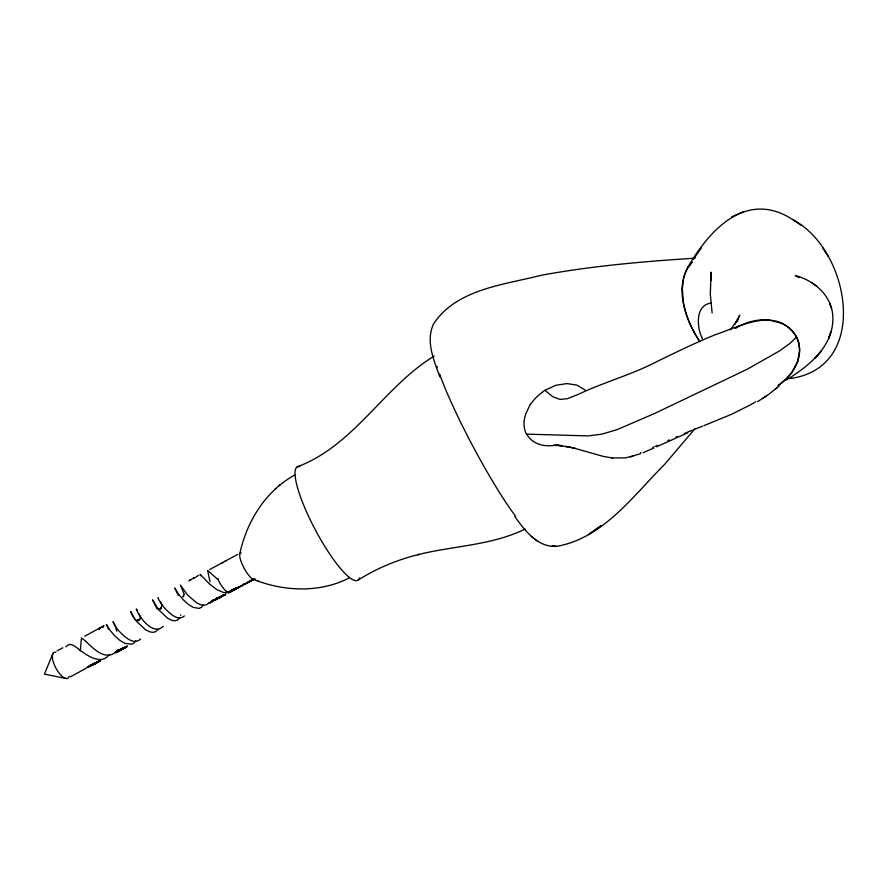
<?xml version="1.0" encoding="UTF-8"?>
<svg xmlns="http://www.w3.org/2000/svg" width="888" height="888" viewBox="0 0 888 888"><rect width="100%" height="100%" fill="white"/><g stroke="black" fill="none" stroke-linecap="round" stroke-linejoin="round"><path stroke-width="1.33" d="M80.386 650.837L81.385 637.884L85.67 641.158M799.133 355.722L799.222 355.178A32.135 30.869 -19.1 0 0 797.568 339.227A29.981 28.805 -19.2 0 0 796.481 337.029C777.389 305.75 742.246 325.641 715.95 334.465C696.192 342.346 677.122 351.803 657.975 361.039C632.445 374.514 604.406 381.995 578.388 394.305M799.1 355.866C796.836 368.32 788.255 378.843 777.844 385.647M161.505 606.626L161.172 608.302L160.728 608.713L161.416 607.603L160.184 608.857L160.784 608.757L158.941 608.524M239.738 554.179C246.442 521.989 265.379 491.064 294.727 475.036M180.664 615.373L180.808 614.774M683.749 277.167L682.328 288.811L683.327 301.787M183.45 596.536L183.738 595.826L183.006 596.891L183.838 594.916M683.893 276.623L686.568 269.497M139.727 618.67L138.75 620.546L139.527 619.513M525.352 414.752L530.291 404.329M736.885 322L739.748 315.162L734.964 324.053L737.517 319.891L730.469 329.759M737.251 320.89L737.673 319.691M52.758 653.968L44.4 674.125L65.657 678.399M209.59 569.596L237.751 554.401M692.34 262.038C672.194 284.116 685.336 320.135 700.01 341.747M139.793 618.892L138.672 620.401L138.117 620.568L139.616 619.746L137.474 620.379L138.151 620.479L136.73 620.002M179.898 617.471L177.722 619.99L175.08 620.812L171.883 620.346L167.721 618.292L158.464 609.656L152.57 599.844L157.098 608.913M686.813 269.031C708.779 230.369 746.309 188.733 793.539 220.113C849.983 250.039 870.817 368.021 789.92 378.532M163.314 626.284C153.302 636.385 138.805 617.005 136.297 608.835M203.319 605.072L201.354 607.425L199.056 608.402L193.118 607.348L188.034 604.173L183.095 599.655L177.833 593.273L174.747 588L177.533 593.561M135.775 640.792L133.988 643.034L131.602 644.255L124.964 643.389L119.891 640.403L114.63 635.764L109.746 629.981L106.438 624.464L108.647 629.27M157.997 629.315L155.633 631.712L152.858 632.389L149.561 631.768L145.332 629.592L136.253 621.001L132.179 615.118L130.725 611.499L134.377 618.314M194.339 577.589L193.806 578.421L198.712 575.258M108.98 654.789C102.131 664.635 89.033 656.898 81.818 651.47C77.345 648.817 70.851 640.326 65.89 646.93M120.235 650.205L116.084 651.681L120.235 650.205L119.436 650.893L118.382 651.082L120.857 649.949L116.583 651.226L120.013 650.571L122.067 648.662L120.013 650.571L118.925 650.682L121.478 649.694L117.605 650.282L120.602 650.227L122.722 648.451L120.602 650.227L117.094 650.76L120.013 650.571L122.722 648.451M115.085 652.569L117.704 651.759L118.359 650.826L116.228 652.536L118.826 650.149M123.865 647.485L122.722 649.117L120.024 649.85L123.377 648.218L120.024 649.85M687.601 267.654L691.841 262.471M701.487 247.774L693.317 259.141L695.582 255.999M209.091 602.541L206.993 604.495L204.229 605.272L200.91 604.806L196.659 602.83L187.634 595.093L180.342 585.014L184.249 594.327M120.069 649.206L118.282 651.492L116.761 652.203L118.992 650.638L115.584 652.136L119.614 650.427M210.489 602.219L215.174 599.755M125.197 646.986L122.966 648.784M140.593 639.005C134.11 645.498 125.019 637.251 120.302 632.323C118.859 631.757 111.244 620.179 113.253 621.844M694.782 428.904L664.468 464.513C633.311 495.637 602.819 538.528 556.554 546.342C537.495 547.585 524.897 530.447 514.896 516.716M115.385 652.236C105.561 660.894 93.262 648.617 86.169 641.669M121.157 648.995L124.697 647.707L121.778 649.528M188.733 580.941L190.21 579.997M211.422 602.142L212.088 601.565L209.912 602.63L213.153 600.321L210.811 602.475L212.465 600.51M96.992 661.671L95.227 663.702L90.065 665.456L93.773 664.479L95.971 662.848L91.475 664.69L95.227 663.702L97.447 662.004L94.206 664.069L98.945 661.116L95.726 663.303L92.951 663.935L96.725 662.903L95.726 663.303L100.466 660.161L97.292 662.515L94.483 663.192L99.833 661.183L96.082 662.47L98.912 661.715M120.113 649.761L117.838 651.47L120.746 649.539M184.382 615.95C178.066 621.678 169.919 613.508 165.523 608.946C164.102 608.291 155.899 595.992 158.475 597.835M125.863 646.708L123.565 648.395L126.673 646.841L124.786 647.618M215.817 599.544L212.121 600.876L215.817 599.544L215.174 600.155L214.274 600.277L217.527 598.179L215.174 600.155L212.632 600.388L215.751 599.833L218.182 598.035L214.796 599.833L218.825 597.868M222.078 563.059L222.666 562.426M104.074 625.729L84.749 636.185M216.85 598.323L213.731 600.677L214.585 600.466M235.309 588.589L233.722 590.331L231.235 591.219L234.31 589.71L230.103 590.753L233.722 590.331L235.831 588.855L232.856 590.453L237.329 588.034L231.746 590.054L235.264 589.521L234.421 589.676L238.817 587.257L233.344 589.321L236.774 588.711L235.953 588.888L244.91 583.605L242.491 585.669L234.876 588.555L238.262 587.934L237.429 588.1L247.685 582.595L242.868 584.837L247.13 583.227L252.37 579.442L246.287 583.361L252.037 580.43L247.419 582.495L251.415 580.941M189.521 580.463L193.44 578.077M127.195 645.731L125.219 647.829L122.3 648.118M210.811 602.475L211.433 601.82L209.324 603.03M233.788 589.466L232.134 591.164L229.57 591.963L234.31 589.71M225.674 560.816L225.075 561.427M225.652 593.828L223.998 595.482L221.179 596.225L224.642 594.905L218.77 597.324L221.168 596.98L223.41 595.104L220.302 597.147L222.755 595.16L221.168 596.98L218.315 597.824L221.767 596.325L219.813 597.546M125.352 647.43L121.723 648.562M118.359 650.826L115.695 652.858L117.727 650.993M229.592 592.451L231.602 590.564L228.849 592.818M220.046 597.48L221.145 596.459L219.314 597.913L216.25 598.379L218.781 598.246L220.613 597.247L215.784 598.889L219.447 597.691M232.245 590.376L230.514 591.996L232.767 590.609M224.642 594.905L223.998 595.482L225.208 594.749L223.099 595.548L225.741 594.538M757.653 401.642L768.864 394.283L778.954 386.069M775.235 389.344L777.033 387.756M117.704 651.759L118.992 650.638M274.958 489.344L275.924 488.5M279.209 485.614L280.186 484.77M210.179 602.797L211.433 601.82M779.054 384.837L785.758 379.376L791.563 372.816L797.591 361.616L799.611 350.161L798.767 343.156L796.481 337.029L789.843 343.512L779.442 350.971L747.152 369.275L654.223 413.653L617.016 429.67L601.953 434.121L588.067 435.919L526.784 434.132A19.825 18.337 79.8 0 0 528.116 436.274A21.223 19.569 78.9 0 0 533.455 441.414M127.328 646.542L125.408 647.219M588.455 534.576L601.143 525.707L589.876 533.577M542.712 391.73L544.799 390.354M762.681 398.501L766.455 395.948M786.235 380.108C808.58 366.267 833.821 346.32 832.833 317.238C832.4 296.226 814.518 280.575 795.293 275.546L799.078 277.589M87.446 667.055L93.107 664.368L70.507 676.811M755.621 401.731L754.489 402.453M62.815 647.763L57.098 650.815M95.971 662.848L88.722 666.244L92.352 665.223L94.528 663.636L88.667 667.088M753.324 403.174L753.912 402.808M735.164 328.338L737.184 327.15M434.299 355.966C383.716 386.835 354.434 445.443 297.025 466.944M752.735 403.529L751.548 404.24M357.775 580.275C376.59 568.353 397.38 559.729 418.981 554.412L417.737 554.711C453.435 545.754 491.608 545.498 525.141 529.037M750.937 404.584L731.923 414.141L703.918 425.652M735.608 328.072L739.182 326.074L737.584 326.928M731.557 216.938L744.244 211.388M193.506 578.055L194.283 577.655M349.151 577.955C321.079 592.463 287.035 591.619 257.798 581.041M577.888 394.538L567.221 398.734L559.995 399.4L553.058 396.858L544.866 390.309L555.766 385.325L566.977 383.561L577.011 385.17L585.314 390.165M656.454 446.808L687.701 432.833M656.698 445.598L657.342 445.299M654.756 446.475L655.4 446.187M653.735 448.052L643.101 452.714M254.956 578.943L250.527 580.941L254.312 579.387M652.835 447.341L653.468 447.053M667.898 440.537L669.241 439.937M676.023 436.985L677.389 436.397M684.282 433.488L685.669 432.911M687.068 432.345L687.756 432.056M689.854 431.213L688.455 431.779M691.952 430.358L690.553 430.924M693.35 429.803L702.508 426.207M640.403 452.647L641.003 452.414M640.514 453.746L625.829 457.864L611.777 457.931M218.781 598.246L217.349 598.712L218.226 598.545M122.1 649.405L119.469 650.271L121.19 649.883L118.126 649.794M97.736 661.749L100.555 660.883M630.436 456.932L633.044 456.266M557.609 444.721L558.485 444.511M228.782 592.618L223.476 592.485L216.85 589.621L209.291 583.838L200.244 574.392L200.51 575.768M120.59 649.428L123.343 648.806M556.732 444.921C548.851 446.642 540.148 446.009 533.433 441.447M223.499 595.071L224.93 594.794M695.16 258.142C644.2 261.472 593.195 265.801 542.912 274.98L540.748 275.391C503.896 284.826 456.155 289.111 433.477 324.076C425.496 341.381 433.932 360.428 439.904 376.945M122.888 647.685L125.863 647.474M711.521 303.041C695.437 304.573 696.658 326.185 701.72 337.174M553.235 445.365L561.949 445.598L559.174 445.532L574.78 448.14L565.623 446.32M556.554 546.342L552.136 546.153L554.845 546.287M612.642 458.042L603.052 456.343L572.682 447.741M252.936 579.143L258.486 581.296M780.896 323.066L768.93 320.08A45.721 43.923 -17.3 0 0 766.222 319.891M801.087 225.23L793.539 220.113M817.027 286.391L812.187 282.983M218.026 579.598L207.614 570.462L210.034 581.829M534.465 538.861L536.963 540.859M531.313 536.33L533.71 538.261M136.852 609.534L137.207 610.089M822.776 248.063L828.127 256.31M113.364 622.055L114.086 623.432M218.404 580.375L218.504 580.563A14.907 4.229 61.9 0 0 228.538 592.585M114.241 623.776L114.918 625.374M160.573 601.898L161.061 603.063M139.183 614.108L139.893 615.906M701.642 336.985L702.397 338.839M161.316 603.685L162.049 605.683M115.096 625.818L116.794 631.135M177.977 594.738L178.211 595.371M134.599 618.936L134.832 619.569M140.126 616.55L140.804 618.581M831.545 308.724L829.903 303.663L830.28 304.85M683.438 302.408L683.893 304.895A70.629 51.082 70.9 0 0 693.151 330.569A70.618 51.071 70.9 0 0 699.622 341.258M712.12 312.898L710.311 294.416L711.066 272.183L711.066 280.63L710.999 279.465M254.801 579.12A14.952 3.996 61.9 0 1 243.689 567.388A14.952 3.996 61.9 0 1 241.148 552.78M218.048 579.609A10.379 2.964 62 0 1 218.359 578.821M228.305 591.364A10.379 2.964 62 0 1 228.649 592.496M69.209 676.279A14.641 5.728 61.9 0 1 56.111 668.542A14.641 5.728 61.9 0 1 55.877 652.236M780.841 323.188A31.924 30.669 -19 0 1 796.591 336.974M359.54 577.955A64.302 13.764 62 0 1 315.717 530.602A64.302 13.764 62 0 1 299.866 466.5M515.662 516.261A97.913 10.856 62 0 1 439.682 374.159M437.418 367.166A97.913 10.856 62 0 1 437.251 366.611M526.406 434.332A23.599 21.811 79.8 0 1 525.596 414.863M530.48 404.495A52.381 47.752 80.9 0 1 542.823 391.908M739.327 326.118A53.313 51.193 -16.5 0 1 766.222 319.78M831.201 331.124L828.648 338.428L831.201 331.124M103.208 626.218L102.52 627.106L103.252 626.24M99.611 628.138L98.912 629.015L99.623 628.171M818.325 354.39L815.029 358.108L821.045 351.337L818.325 354.39M99.778 628.515L98.712 628.671L99.778 628.515M103.452 626.606L102.342 626.728L103.452 626.606"/></g></svg>
